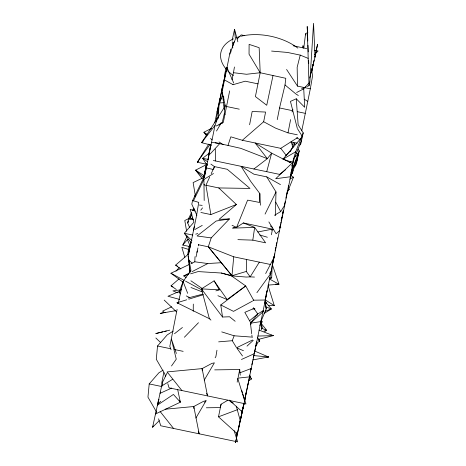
<?xml version="1.0" encoding="UTF-8"?>
<svg xmlns="http://www.w3.org/2000/svg" width="466" height="466" viewBox="0 0 466 466"><rect width="100%" height="100%" fill="white"/><g stroke="black" fill="none" stroke-linecap="round" stroke-linejoin="round"><path stroke-width="0.7" d="M236.07 439.875L235.476 442.7L236.437 438.314L236.46 432.599M193.227 311.276L193.303 304.088M254.477 277.072L250.172 276.868L246.304 271.439L246.543 259.475M275.295 215.735L276.012 191.969L266.75 176.882L253.941 174.202L241.097 166.321L250.755 181.484L259.847 193.582L260.401 205.203M222.014 123.554L224.385 113.267L224.507 109.452L222.113 91.977L229.621 54.429L235.377 39.167L234.549 29.387L232.138 40.356M259.847 193.582L259.539 202.454L247.615 200.124L236.606 227.391L233.082 227.769M190.938 263.651L194.811 261.799L195.004 256.725M269.756 278.814L271.69 277.887L272.15 265.573M218.298 118.428L218.904 106.609L217.284 113.92L216.597 120.135M307.007 86.484L309.028 85.692L309.843 82.039L313.548 23.3L315.022 57.097L309.739 78.043M163.094 370.15L158.883 372.794L149.196 383.914L147.955 397.154L156.448 411.862M173.236 331.105L167.218 334.885L157.531 346.005L156.291 359.245L164.783 373.953L165.64 376.732M198.347 244.726L208.314 246.811L233.74 256.801L231.969 275.75L221.333 273.029L198.097 271.585L190.577 273.845M277.241 119.634L279.553 107.955L285.011 84.963L285.809 78.3L260.191 72.743L246.508 74.269L233.449 72.708L232.021 79.709M266.401 293.091L266.144 295.159L266.925 291.5M244.539 400.818L260.919 321.575L266.214 308.876L265.247 300.017L290.568 176.719L293.539 158.859L295.694 151.788L303.22 132.886L298.147 124.847L296.26 98.786L290.446 101.396L297.337 128.5M303.768 48.161L305.562 33.826L307.875 32.294M237.893 239.641L252.805 240.141L254.669 227.391L243.339 222.946L236.606 227.391L232.051 225.311M286.846 193.308L287.073 191.916M288.262 186.971L288.501 185.544M187.647 254.815L189.068 246.409L182.8 245.075L186.895 236.606M216.964 350.234L215.892 356.572L215.129 357.789M177.086 309.401L169.822 346.366L171.063 349.78M233.449 72.708L234.445 66.982M271.445 234.765L272.424 229.15L243.339 222.946M301.741 130.864L310.327 88.808L312.564 75.923L311.504 68.921M217.284 113.92C219.812 100.481 221.839 86.81 225.789 73.715M226.348 70.733L225.591 72.766L220.22 98.175L218.082 110.331L218.717 113.092M255.572 346.797L255.822 345.452M251.704 333.662L250.434 323.218L260.919 321.575L266.074 296.364M240.229 420.099L240.491 418.724M297.279 134.802L288.023 132.862L290.598 119.581M293.143 170.113L292.502 173.463L291.285 174.237M249.601 124.754L252.176 111.473L265.585 112.061L263.663 121.754L242.32 140.283L230.833 136.829L227.99 145.433L215.175 142.753M272.994 75.614L266.738 105.269L255.403 96.561L260.191 72.743L259.154 47.683L249.112 44.375L249.042 54.184L260.191 72.743M244.93 398.797L246.566 390.397M249.782 375.771L244.679 400.463M222.113 91.977L225.311 105.794L217.744 117.886L215.001 125.471L204.72 175.769L192.586 200.561L191.794 204.219L196.891 215.333M281.913 217.418L281.237 220.855L281.441 219.503M203.986 177.82L206.811 163.956M216.183 126.024L223.307 122.424L229.662 90.917M275.581 248.594L275.843 247.254M276.111 245.914L276.775 242.565M311.469 72.614L312.744 66.195M311.515 72.684L313.216 64.122M315.022 57.097L317.567 44.253L315.96 51.569M163.799 372.643L161.778 382.802L162.279 384.893M190.792 242.198L188.229 254.733M203.904 177.948L206.677 164.248M204.778 173.748L206.799 164.399M272.319 264.583L272.593 263.226M280.736 223.354L281.01 221.991M281.691 218.577L282.373 215.17M188.346 254.407L190.914 241.994M189.959 271.899L188.206 256.294L196.471 216.02L198.749 202.378L192.586 200.561M250.918 369.555L251.197 368.181L250.953 369.462M251.89 364.744L252.584 361.307M214.809 122.622L219.742 99.316L220.756 96.602M236.437 438.314L237.392 433.922L218.496 416.825L221.065 404.22L227.921 400.178M237.153 382.137L237.864 378.637M238.155 377.233L239.728 369.526L214.692 369.876M272.866 261.863L273.437 259.067M273.723 257.663L274.014 256.265M275.161 250.661L275.447 249.263M204.155 177.476L206.904 164.178M282.856 212.589L282.571 213.981L283.316 210.539M284.446 204.929L284.732 203.537M253.294 357.853L253.865 355.092M254.151 353.706L254.436 352.325M247.341 386.897L247.918 384.118M249.496 376.481L249.788 375.089M203.869 176.468L206.601 163.694M203.747 177.54L206.555 164.079M208.82 154.176L210.743 144.961M208.873 154.124L210.766 145.008M196.955 252.409L197.252 250.982M284.464 205.028L285.18 201.586M285.897 198.143L286.613 194.701M277.433 239.11L277.748 237.759M279.81 227.851L280.549 224.309M254.186 353.851L255.368 348.195M255.665 346.78L256.696 341.828M244.044 403.008L240.648 419.161L244.091 403.271M196.035 256.923L197.922 247.935M198.359 245.862L198.65 244.481M259.836 325.88L260.878 320.928M237.392 433.922L242.821 408.327M236.367 438.459L240.095 420.786M243.945 403.643L238.371 429.536M265.428 298.677L267.204 290.26M250.434 371.903L250.696 370.686M178.437 302.463L183.068 281.511L190.978 270.362L188.206 256.294L189.458 265.352M209.601 151.805L208.005 159.122M167.096 373.016L162.453 382.353L157.625 404.296L160.764 401.319M274.829 253.859L272.412 264.828L278.994 284.266L268.131 285.093M189.615 227.466L187.676 222.952L188.637 218.525L191.468 212.659M205.733 169.403L203.939 177.622M189.54 248.454L190.507 244.027M193.541 230.262L194.334 226.604M159.046 399.426L158.417 400.719L152.58 427.27L159.221 420.687M220.517 406.725L221.065 404.22M282.646 213.801L283.305 210.754M272.406 263.977L272.936 261.537M245.471 397.218L243.06 408.187M206.391 166.432L206.927 163.997M224.507 109.452L225.311 105.794M312.878 65.59L313.146 64.366M315.29 54.615L315.826 52.18M294.658 166.921L296.359 164.02L299.265 150.856L297.931 149.143M226.068 67.978L224.676 74.298L224.886 76.471M312.389 67.797L312.669 66.545M312.942 65.287L313.222 64.034M313.548 62.537L314.084 60.102M311.562 71.56L312.255 68.42M314.754 57.056L315.022 55.838M216.952 112.12L217.937 107.698M303.22 132.886L300.797 143.854L299.993 145.072M242.967 407.616L243.246 406.364M243.526 405.111L243.805 403.859M222.002 89.152L222.818 85.494M293.539 158.859L291.92 166.176L294.081 159.104L301.607 140.202L296.58 137.884M271.579 51.068L287.4 52.425L300.215 55.11L297.151 67.314L297.512 86.117L310.327 88.808M213.335 160.508L266.721 171.686L271.655 153.151L255.135 142.969L267.35 158.673L253.912 169.007M290.918 172.502L299.265 150.856M290.475 175.018L290.871 173.731M213.795 168.651L214.424 166.601L210.894 164.102M292.042 112.021L292.875 109.324M208.314 246.811L231.969 275.75L208.314 246.811L211.203 237.899L229.476 218.933L219.049 219.37L236.402 204.516L218.752 187.938L205.937 185.258L209.741 176.894M222.602 94.447L219.713 102.951L223.93 102.671M215.84 121.649L216.946 118.381M236.21 347.17L232.266 340.704L234.13 335.788L252.648 337.157M291.139 173.055L298.391 154.829L297.419 153.768M290.073 177.861L297.337 159.634M286.759 194.066L293.475 177.191L290.831 175.531M257.238 315.22L257.768 313.938L263.797 310.321M261.228 329.829L262.032 327.901L261.117 320.917M211.209 173.678L214.424 166.601L227.239 169.286L249.986 188.433L218.752 187.938M187.676 222.952L188.619 221M189.563 219.043L191.765 214.476M193.652 210.568L194.281 209.263M192.411 210.702L193.67 208.098M193.39 200.957L203.922 179.427L213.469 173.533M187.763 222.503L188.404 221.199M189.359 219.241L191.916 214.022M193.512 210.76L194.473 208.803M152.58 427.27L153.209 425.976M156.448 412.06L155.498 413.994L180.359 402.187L177.709 389.727M265.067 214.092L276.012 191.969M157.625 404.296L158.248 403.055M160.665 392.081L160.042 393.327L171.75 388.038M265.661 273.554L274.002 257.512M290.219 151.479L294.646 143.312L294.78 144.705M216.498 131.028L221.501 122.5L218.95 125.086M204.236 380.122L214.395 362.833L211.937 363.381L202.116 368.612L167.113 371.915L181.891 390.543M195.901 418.031L206.059 400.743L203.601 401.29L193.78 406.521L165.209 409.218M274.55 215.257L280.701 211.593L284.773 205.063M270.828 264.566L259.335 262.148L250.172 276.868L246.258 277.049L231.456 275.866L221.333 273.029M208.751 144.105L197.31 162.244L206.467 164.213M217.744 117.886L201.615 142.672L211.395 145.171M181.297 289.083L179.026 292.491L180.738 293.836M269.598 273.53L271.212 271.148M171.505 365.985L176.253 359.175L171.389 339.044L176.369 353.473M209.921 144.6L197.31 162.244L198.807 160.694M256.9 292.689L270.956 273.216M255.613 346.046L257.482 343.512L256.067 343.401M200.794 210.16L202.524 207.877M215.001 125.471L201.615 142.672L203.654 140.604M250.935 324.412L250.434 323.218L257.768 313.938L253.318 307.665M297.378 156.349L298.292 155.248L296.516 152.959M182.8 245.075L187.396 239.617L188.806 239.279M260.972 323.334L262.241 321.849L260.972 321.196M175.95 271.212L179.165 267.501M296.638 92.501L303.733 88.849L309.843 82.039M210.253 153.902L219.876 143.47L211.5 142.305M190.705 219.439L192.173 217.907L193.075 219.882M204.591 402.275L206.059 400.743M184.379 337.244L198.464 322.728M234.648 41.497L233.14 43.023L233.46 45.12M237.153 38.958L241.172 34.886L244.732 35.632M314.533 54.545L318.045 50.986L314.486 50.241M285.757 155.609L291.04 150.314M247.003 346.133L253.242 340.372M279.542 230.647L276.117 233.757L268.859 221.915M250.434 323.218L263.581 311.265M176.334 289.491L171.063 285.798L179.136 278.802M180.849 268.958L175.606 265.137L188.497 254.063M249.584 320.695L257.768 313.938M289.648 162.628L291.308 161.306M174.494 333.714L182.427 327.493M209.385 153.11L202.658 158.277L207.3 165.558M194.322 196.186L195.446 195.324M285.699 169.641L279.536 174.377L266.721 171.686M235.167 321.284L229.587 316.769L222.521 317.026L220.779 304.95L245.728 285.955L253.731 300.413M217.902 295.706L227.128 299.533L245.728 285.955L231.456 275.866M157.444 405.14L173.422 394.44L180.359 402.187L179.526 400.335M242.32 140.283L280.759 148.339L297.791 137.487M209.484 319.047L201.423 288.879L214.104 280.847L227.128 299.533M264.845 331.472L266.692 330.312L261.275 323.538M256.125 343.425L259.731 341.159L258.851 339.248M248.39 380.955L251.395 379.068L249.636 375.247M264.041 313.49L271.381 308.964L264.834 301.228M161.65 386.011L172.548 379.347M295.694 151.788L282.99 159.145L292.718 162.518L275.686 178.752L290.568 176.719M194.782 229.569L202.244 225.41M252.467 301.094L233.524 311.364L220.779 304.95M289.736 179.136L293.475 177.191M186.126 277.532L183.744 275.907L190.081 272.651M191.986 271.672L207.83 263.54L221.408 262.702M211.651 128.313L203.881 132.239L206.502 135.606M206.555 164.585L195.545 170.148L202.098 178.565M294.5 156.745L298.391 154.829M236.571 347.758L252.531 340.005M183.225 282.268L170.929 273.233L189.65 264.269M171.634 306.814L162.593 311.142L164.352 312.436M204.644 177.097L193.122 182.579L195.405 196.163M189.272 218.356L184.792 220.488L186.592 231.212M287.277 190.454L289.2 189.54L288.04 187.722M279.583 228.06L280.864 227.449L279.617 226.744M271.62 230.146L273.542 229.272M241.458 359.484L254.459 353.618M179.8 291.203L167.964 296.254L179.678 299.428M254.046 308.428L244.836 312.348L251.081 323.486M265.224 303.669L266.54 303.11L265.37 302.248M301.618 88.604L305.661 87.014M200.893 212.479L210.859 214.564L236.402 204.516M239.897 372.788L251.395 368.455M218.496 416.825L237.532 409.661M265.253 311.201L271.381 308.964L266.051 306.972M178.169 303.616L177.016 302.76L186.732 299.789M188.817 299.155L203.392 294.698M215.886 290.877L219.358 289.817L214.104 280.847M195.726 234.171L197.759 233.553M183.744 275.907L188.526 274.462M232.65 275.54L246.304 271.439M264.012 331.105L266.692 330.312L261.391 328.151M232.924 84.725L245.209 81.195L258.024 83.874M188.019 297.984L202.646 294.174M258.531 339.353L273.181 335.631L258.956 330.062M169.758 330.149L155.795 333.545L162.838 331.85M164.242 331.512L166.356 331.006M165.209 312.319L160.228 313.397L175.67 310.694M257.75 231.981L272.424 229.15M252.683 359.968L268.492 356.979L254.815 351.102M229.476 218.933L216.137 221.024L197.101 235.977L211.203 237.899M179.934 289.98L172.915 290.86L177.593 292.794M249.747 376.854L237.683 378.153L244.662 400.871M218.653 341.852L232.266 340.704M232.447 228.154L254.669 227.391L265.614 242.827L252.805 240.141M257.919 336.05L273.181 335.631L271.107 335.095M253.067 300.186L265.247 300.017M206.356 407.785L220.663 407.587M268.538 305.649L274.299 305.614L268.142 285.914M284.377 159.139L282.99 159.145L302.405 136.544L297.698 129.076M252.846 308.906L254.984 308.911M275.418 284.161L278.994 284.266L269.616 279.07M269.54 277.783L271.69 277.887M222.521 317.026L201.423 288.879L219.358 289.817M267.035 356.898L268.492 356.979L267.1 356.641M271.736 335.514L273.181 335.631M253.626 355.575L268.492 356.979M260.838 321.709L262.241 321.849M199.407 205.063L202.18 205.366M194.811 261.799L207.83 263.54M290.831 141.961L297.238 143.179M174.616 349.57L183.161 351.347M306.657 48.598L293.131 45.767M279.553 107.955L292.363 110.64M297.343 111.683L305.178 113.325M226.459 106.487L239.274 109.172M208.354 159.465L202.658 158.277L207.364 161.609M192.825 235.085L184.286 233.297L193.938 222.171L190.186 209.403L195.429 211.057M233.74 256.801L259.335 262.148M157.531 346.005L170.346 348.679M149.196 383.914L162.011 386.588M265.113 302.807L266.54 303.11M188.637 218.525L193.512 219.562M206.263 167.906L213.311 169.478M227.99 145.433L240.811 148.357L267.35 158.673L271.655 153.151L290.4 162.721M259.772 234.986L267.373 237.246M221.74 331.897L234.13 335.788M270.996 226.744L272.301 227.158M189.056 249.59L181.851 247.312L184.816 257.395M288.023 132.862L275.651 128.173L263.663 121.754M190.99 287.516L202.25 291.885M300.215 55.11L308.055 58.32M201.423 288.879L202.745 289.421M237.2 348.032L243.468 350.717M270.35 225.958L271.655 226.534M229.954 401.488L233.21 403.02M180.336 293.114L179.026 292.491L183.068 281.511L187.687 293.341M186.249 295.916L189.528 297.471M177.016 302.76L210.038 319.012L210.935 320.136M170.929 273.233L184.274 280.45M185.544 281.138L202.069 290.068M175.606 265.137L177.482 266.168M224.257 79.814L233 84.626M266.75 176.882L280.468 184.618M287.953 188.835L289.2 189.54M298.327 95.501L295.974 94.021L285.011 84.963M304.216 99.194L307.752 101.407M171.063 285.798L172.909 286.957M265.061 299.795L274.299 305.614M220.22 98.175L221.449 98.955M207.516 134.569L203.881 132.239L206.962 135.105M219.014 141.949L223.249 144.664M204.626 175.973L195.545 170.148L203.759 177.796M190.885 280.788L202.197 288.518M227.956 71.269L233.309 75.55M258.613 340.256L259.731 341.159L257.634 337.53M229.289 400.119L242.244 411.845M210.556 138.449L212.094 139.882M189.021 260.296L192.184 263.249M164.201 300.087L176.468 311.841M155.865 337.996L160.467 342.405M191.934 240.683L184.286 233.297L191.217 243.025M296.26 98.786L304.694 107.279L303.733 88.849M160.123 411.519L173.556 428.452M280.759 148.339L286.433 155.632M203.98 184.21L204.83 185.328M236.996 348.347L242.506 355.989M224.385 113.267L225.165 114.386M286.596 69.475L297.512 86.117M249.648 376.039L251.395 379.068M189.068 246.409L189.738 247.632M275.721 202.122L280.701 211.593M233.722 83.018L226.826 67.209L227.769 70.593M187.396 239.617L190.233 246.223M305.562 33.826L306.005 34.991M206.683 393.252L207.516 395.908L202.116 368.612L202.279 370.72M198.347 431.161L199.18 433.817L193.78 406.521L193.943 408.63M241.842 390.706L242.454 392.692M242.868 394.015L245.955 403.958L169.076 387.858L167.789 383.687M234.124 430.601L237.619 441.867L160.741 425.767L158.597 418.812M236.309 406.195L240.293 420.757M234.549 29.387L237.87 41.829M291.454 142.113L292.794 147.687M264.944 302.387L266.214 308.876M205.937 185.258L210.859 214.564M292.217 143.441L292.432 144.856M292.642 146.266L292.858 147.681M261.257 322.565L262.032 327.901M251.873 335.054L252.042 336.446M230.653 49.198L230.932 52.093M239.728 369.526L240.252 375.188M232.254 41.754L232.79 48.045M229.843 52.728L229.959 54.126M189.58 266.797L190.012 271.859M293.842 142.549L293.935 144M307.805 40.991L307.21 26.48L309.028 85.692M307.985 45.342L308.253 51.872M308.614 60.58L308.731 63.481M223.68 96.229L223.826 99.776M224.035 104.745L224.181 108.298M215.28 149.05L215.473 160.951M241.394 410.529L241.452 415.503M203.922 179.427L204.19 200.508M226.61 69.684A45.208 25.991 11.5 0 1 233.419 38.847M236.041 37.752A45.208 25.991 11.5 0 1 239.332 36.674M240.718 36.301A45.208 25.991 11.5 0 1 297.838 48.109M303.063 47.858L302.982 45.703L303.046 47.864"/></g></svg>
